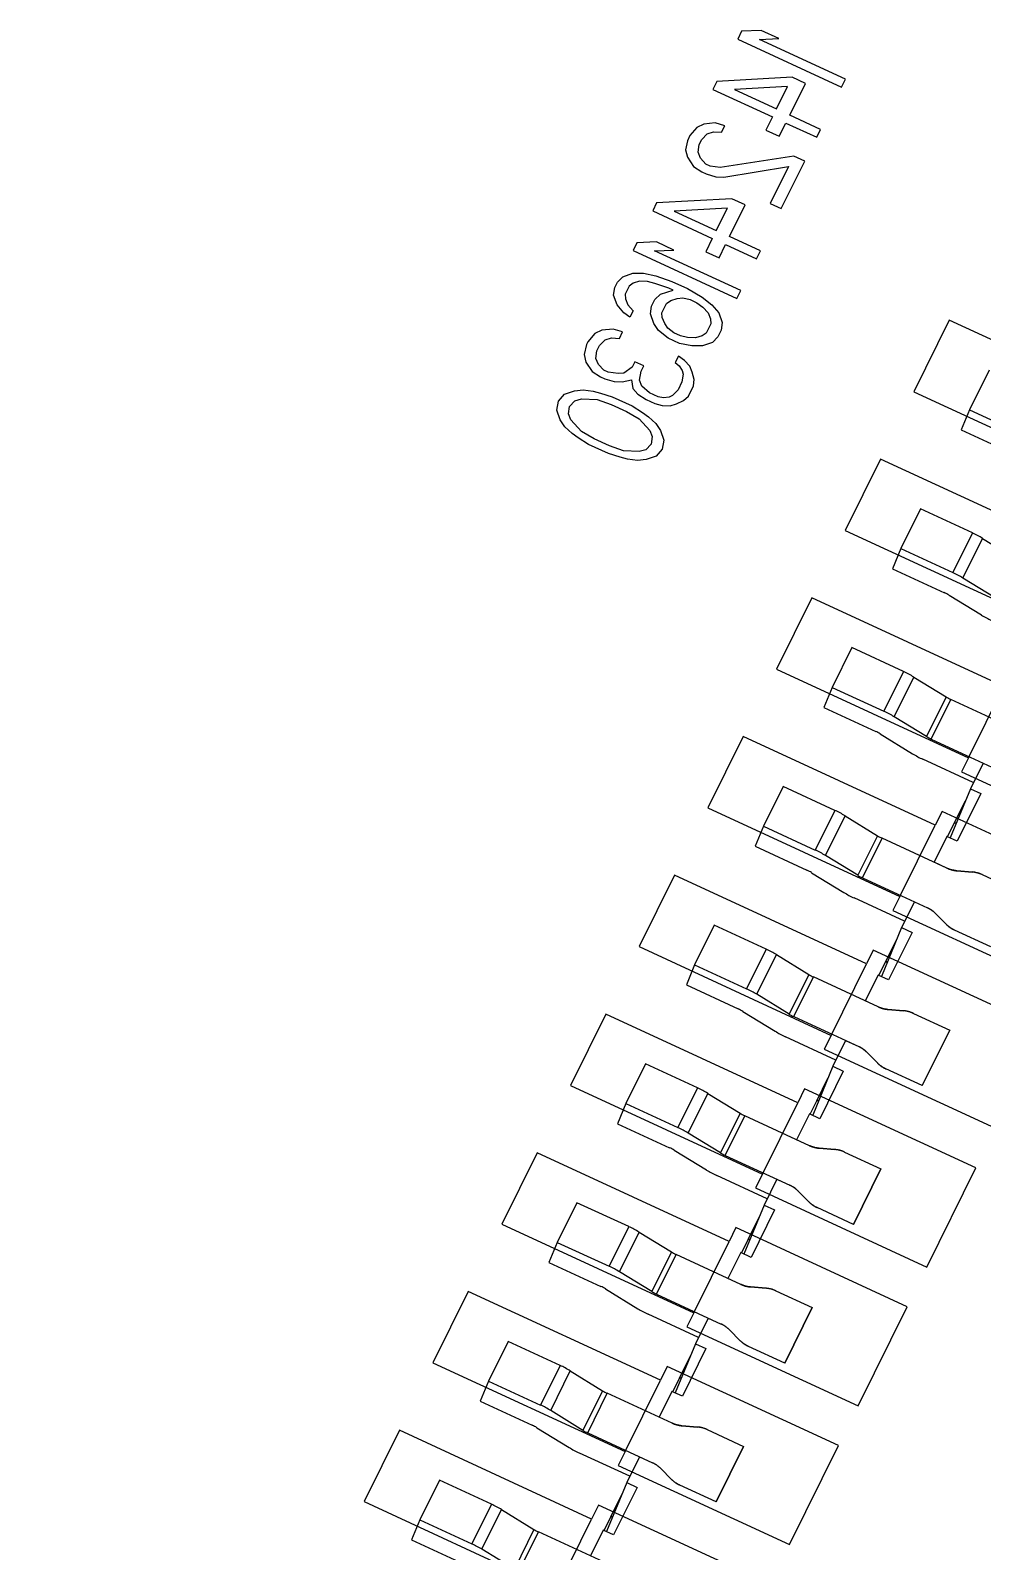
# Model space of a CAD drawing. Header units: millimetres. Extents: x 7 to 507, y -14 to 339.
# Drawn here: x 130.504 to 131.836, y 231.712 to 233.839 of the extents above; entities that cross this region are included whole.
import ezdxf

# ---------------------------------------------------------------- set-up
doc = ezdxf.new("R2010")
doc.units = ezdxf.units.MM
doc.header["$LTSCALE"] = 23.1
doc.layers.get('0').update_dxf_attribs({"linetype": 'CONTINUOUS'})
for name, color, linetype in [('01_ASM_ALL_AXIS', 7, 'CONTINUOUS'), ('_139725', 7, 'CONTINUOUS'), ('_150206', 7, 'CONTINUOUS'), ('_163842', 7, 'CONTINUOUS'), ('_298551', 7, 'CONTINUOUS'), ('_314864', 7, 'CONTINUOUS'), ('_329951', 7, 'CONTINUOUS'), ('_395640', 7, 'CONTINUOUS'), ('_455281', 7, 'CONTINUOUS'), ('_563866', 7, 'CONTINUOUS'), ('_88577', 7, 'CONTINUOUS')]:
    doc.layers.add(name, color=color, linetype=linetype)
doc.styles.get("Standard").update_dxf_attribs({"font": 'simplex.shx', "width": 0.8})
doc.dimstyles.get("Standard").update_dxf_attribs({"dimtxt": 3, "dimasz": 3, "dimexe": 2, "dimexo": 0.35, "dimtad": 1, "dimdec": 3, "dimzin": 0, "dimdsep": 46, "dimtxsty": 'Standard', "dimcen": 0.09, "dimadec": 3, "dimazin": 0, "dimtol": 1, "dimtp": 0.001, "dimtm": 0.001, "dimtfac": 1, "dimtdec": 3, "dimtofl": 0, "dimtmove": 0, "dimatfit": 3, "dimfxl": 0, "dimtolj": 1, "dimtzin": 0, "dimarcsym": 0})

msp = doc.modelspace()

# ---------------------------------------------------------------- linework, layer by layer
at = {"color": 4}
for p, q in [((131.789, 233.4336), (131.7396, 233.3338)), ((132.0576, 233.3096), (131.789, 233.4336)), ((131.7396, 233.3338), (132.0081, 233.2098)), ((131.6929, 233.2396), (131.6435, 233.1398)), ((131.9615, 233.1156), (131.6929, 233.2396)), ((131.6435, 233.1398), (131.912, 233.0158)), ((131.5968, 233.0456), (131.5474, 232.9458)), ((131.8654, 232.9215), (131.5968, 233.0456)), ((131.5474, 232.9458), (131.8159, 232.8217)), ((131.8159, 232.8217), (131.8654, 232.9215)), ((131.5007, 232.8515), (131.4513, 232.7517)), ((131.7693, 232.7275), (131.5007, 232.8515)), ((131.4513, 232.7517), (131.7198, 232.6277)), ((131.7198, 232.6277), (131.7693, 232.7275)), ((131.4046, 232.6575), (131.3552, 232.5577)), ((131.6732, 232.5334), (131.4046, 232.6575)), ((131.3552, 232.5577), (131.6237, 232.4336)), ((131.6237, 232.4336), (131.6732, 232.5334)), ((131.3085, 232.4634), (131.2591, 232.3636)), ((131.5771, 232.3394), (131.3085, 232.4634)), ((131.2591, 232.3636), (131.5277, 232.2396)), ((131.5277, 232.2396), (131.5771, 232.3394)), ((131.2124, 232.2694), (131.163, 232.1696)), ((131.481, 232.1453), (131.2124, 232.2694)), ((131.163, 232.1696), (131.4316, 232.0455)), ((131.4316, 232.0455), (131.481, 232.1453)), ((131.1163, 232.0753), (131.0669, 231.9755)), ((131.3849, 231.9513), (131.1163, 232.0753)), ((131.0669, 231.9755), (131.3355, 231.8515)), ((131.3355, 231.8515), (131.3849, 231.9513)), ((131.0202, 231.8813), (130.9708, 231.7815)), ((131.2888, 231.7572), (131.0202, 231.8813)), ((130.9708, 231.7815), (131.2394, 231.6574)), ((131.2394, 231.6574), (131.2888, 231.7572))]:
    msp.add_line(p, q, dxfattribs=at)
at = {"color": 1}
for p, q in [((131.8159, 232.8217), (131.8063, 232.8023)), ((131.8063, 232.8023), (132.0459, 232.6917)), ((131.7789, 232.7469), (131.7693, 232.7275)), ((132.0184, 232.6363), (131.7789, 232.7469)), ((131.7198, 232.6277), (131.7102, 232.6083)), ((131.7102, 232.6083), (131.9498, 232.4977)), ((131.6828, 232.5528), (131.6732, 232.5334)), ((131.9223, 232.4422), (131.6828, 232.5528)), ((131.6237, 232.4336), (131.6141, 232.4142)), ((131.6141, 232.4142), (131.8537, 232.3036)), ((131.5867, 232.3588), (131.5771, 232.3394)), ((131.8262, 232.2482), (131.5867, 232.3588)), ((131.7576, 232.1096), (131.8262, 232.2482)), ((131.5277, 232.2396), (131.518, 232.2202)), ((131.518, 232.2202), (131.7576, 232.1096)), ((131.4906, 232.1647), (131.481, 232.1453)), ((131.7301, 232.0541), (131.4906, 232.1647)), ((131.4316, 232.0455), (131.4219, 232.0261)), ((131.6615, 231.9155), (131.7301, 232.0541)), ((131.4219, 232.0261), (131.6615, 231.9155)), ((131.3945, 231.9707), (131.3849, 231.9513)), ((131.634, 231.8601), (131.3945, 231.9707)), ((131.3355, 231.8515), (131.3258, 231.8321)), ((131.5654, 231.7215), (131.634, 231.8601)), ((131.3258, 231.8321), (131.5654, 231.7215)), ((131.2984, 231.7766), (131.2888, 231.7572)), ((131.5379, 231.666), (131.2984, 231.7766))]:
    msp.add_line(p, q, dxfattribs=at)
at = {"layer": '01_ASM_ALL_AXIS', "color": 4}
for p, q in [((131.4986, 233.8379), (131.4932, 233.8268)), ((131.4932, 233.8268), (131.6383, 233.7598)), ((131.5258, 233.839), (131.4986, 233.8379)), ((131.5234, 233.8265), (131.5505, 233.8276)), ((131.6438, 233.7709), (131.5234, 233.8265)), ((131.5505, 233.8276), (131.5258, 233.839)), ((131.4639, 233.7677), (131.4584, 233.7566)), ((131.5692, 233.7735), (131.4639, 233.7677)), ((131.5628, 233.7606), (131.4886, 233.7563)), ((131.5473, 233.7292), (131.5628, 233.7606)), ((131.5658, 233.7206), (131.5878, 233.765)), ((131.5878, 233.765), (131.5692, 233.7735)), ((131.6383, 233.7598), (131.6438, 233.7709)), ((131.4584, 233.7566), (131.5418, 233.7181)), ((131.4886, 233.7563), (131.5473, 233.7292)), ((131.5418, 233.7181), (131.5326, 233.6996)), ((131.609, 233.7007), (131.5658, 233.7206)), ((131.4358, 233.7034), (131.4263, 233.6919)), ((131.4457, 233.708), (131.4358, 233.7034)), ((131.4427, 233.6867), (131.4504, 233.6945)), ((131.4617, 233.7097), (131.4457, 233.708)), ((131.4504, 233.6945), (131.4593, 233.6972)), ((131.4593, 233.6972), (131.4704, 233.6966)), ((131.475, 233.7058), (131.4617, 233.7097)), ((131.4704, 233.6966), (131.475, 233.7058)), ((131.5326, 233.6996), (131.5512, 233.6911)), ((131.5512, 233.6911), (131.5603, 233.7095)), ((131.5603, 233.7095), (131.6036, 233.6896)), ((131.6036, 233.6896), (131.609, 233.7007)), ((131.4227, 233.6845), (131.4203, 233.672)), ((131.4263, 233.6919), (131.4227, 233.6845)), ((131.4376, 233.6686), (131.439, 233.6793)), ((131.439, 233.6793), (131.4427, 233.6867)), ((131.4203, 233.672), (131.4228, 233.6618)), ((131.4228, 233.6618), (131.4315, 233.6487)), ((131.441, 233.6602), (131.4376, 233.6686)), ((131.4484, 233.6522), (131.441, 233.6602)), ((131.4546, 233.6494), (131.4484, 233.6522)), ((131.5716, 233.6634), (131.4688, 233.6474)), ((131.5541, 233.5898), (131.5871, 233.6563)), ((131.5871, 233.6563), (131.5716, 233.6634)), ((131.4315, 233.6487), (131.4429, 233.6411)), ((131.4429, 233.6411), (131.4491, 233.6383)), ((131.4491, 233.6383), (131.4624, 233.6344)), ((131.4688, 233.6474), (131.4546, 233.6494)), ((131.4624, 233.6344), (131.4735, 233.6338)), ((131.4735, 233.6338), (131.5643, 233.6487)), ((131.5643, 233.6487), (131.5387, 233.5969)), ((131.3797, 233.5977), (131.3742, 233.5866)), ((131.485, 233.6035), (131.3797, 233.5977)), ((131.4786, 233.5906), (131.4044, 233.5863)), ((131.4631, 233.5592), (131.4786, 233.5906)), ((131.4816, 233.5506), (131.5036, 233.595)), ((131.5036, 233.595), (131.485, 233.6035)), ((131.5387, 233.5969), (131.5541, 233.5898)), ((131.3742, 233.5866), (131.4576, 233.5481)), ((131.4044, 233.5863), (131.4631, 233.5592)), ((131.4576, 233.5481), (131.4484, 233.5296)), ((131.5248, 233.5306), (131.4816, 233.5506)), ((131.3522, 233.5422), (131.3467, 233.5312)), ((131.3467, 233.5312), (131.4919, 233.4641)), ((131.3793, 233.5433), (131.3522, 233.5422)), ((131.3769, 233.5308), (131.404, 233.5319)), ((131.4974, 233.4752), (131.3769, 233.5308)), ((131.404, 233.5319), (131.3793, 233.5433)), ((131.4484, 233.5296), (131.467, 233.521)), ((131.467, 233.521), (131.4761, 233.5395)), ((131.4761, 233.5395), (131.5194, 233.5196)), ((131.5194, 233.5196), (131.5248, 233.5306)), ((131.3211, 233.4794), (131.3248, 233.4868)), ((131.3248, 233.4868), (131.3324, 233.4946)), ((131.3324, 233.4946), (131.3463, 233.4996)), ((131.347, 233.4856), (131.3411, 233.4815)), ((131.3463, 233.4996), (131.3614, 233.4994)), ((131.3559, 233.4883), (131.347, 233.4856)), ((131.367, 233.4877), (131.3559, 233.4883)), ((131.3614, 233.4994), (131.3786, 233.496)), ((131.3772, 233.4853), (131.367, 233.4877)), ((131.3966, 233.4786), (131.3772, 233.4853)), ((131.3786, 233.496), (131.4012, 233.4878)), ((131.4012, 233.4878), (131.4228, 233.4779)), ((131.3196, 233.4687), (131.3211, 233.4794)), ((131.3243, 233.4552), (131.3196, 233.4687)), ((131.3411, 233.4815), (131.3356, 233.4704)), ((131.3356, 233.4704), (131.336, 233.4635)), ((131.336, 233.4635), (131.3394, 233.4551)), ((131.3727, 233.4533), (131.3773, 233.4626)), ((131.3773, 233.4626), (131.3849, 233.4704)), ((131.3849, 233.4704), (131.4028, 233.4757)), ((131.3936, 233.4573), (131.3995, 233.4614)), ((131.4028, 233.4757), (131.3966, 233.4786)), ((131.3995, 233.4614), (131.4084, 233.4641)), ((131.4084, 233.4641), (131.4164, 233.4649)), ((131.4164, 233.4649), (131.4266, 233.4625)), ((131.4228, 233.4779), (131.4435, 233.466)), ((131.4266, 233.4625), (131.4358, 233.4582)), ((131.4435, 233.466), (131.4571, 233.4552)), ((131.4919, 233.4641), (131.4974, 233.4752)), ((131.3339, 233.444), (131.3243, 233.4552)), ((131.3423, 233.4378), (131.3339, 233.444)), ((131.3394, 233.4551), (131.3468, 233.4471)), ((131.3468, 233.4471), (131.3423, 233.4378)), ((131.3712, 233.4426), (131.3727, 233.4533)), ((131.3759, 233.4291), (131.3712, 233.4426)), ((131.3872, 233.4443), (131.3936, 233.4573)), ((131.3876, 233.4374), (131.3872, 233.4443)), ((131.4358, 233.4582), (131.4442, 233.4521)), ((131.4442, 233.4521), (131.4516, 233.4441)), ((131.4516, 233.4441), (131.4551, 233.4357)), ((131.4571, 233.4552), (131.4667, 233.4439)), ((131.4667, 233.4439), (131.4714, 233.4304)), ((131.3029, 233.4197), (131.2931, 233.4151)), ((131.3189, 233.4214), (131.3029, 233.4197)), ((131.3322, 233.4175), (131.3189, 233.4214)), ((131.3824, 233.4193), (131.3759, 233.4291)), ((131.396, 233.4085), (131.3824, 233.4193)), ((131.391, 233.429), (131.3876, 233.4374)), ((131.3953, 233.4224), (131.391, 233.429)), ((131.4037, 233.4163), (131.3953, 233.4224)), ((131.4554, 233.4287), (131.449, 233.4158)), ((131.4551, 233.4357), (131.4554, 233.4287)), ((131.4699, 233.4198), (131.4654, 233.4105)), ((131.4714, 233.4304), (131.4699, 233.4198)), ((131.2817, 233.3999), (131.2784, 233.3856)), ((131.2836, 233.4036), (131.2817, 233.3999)), ((131.2931, 233.4151), (131.2836, 233.4036)), ((131.2963, 233.391), (131.2999, 233.3984)), ((131.2999, 233.3984), (131.3076, 233.4062)), ((131.3076, 233.4062), (131.3165, 233.4089)), ((131.3165, 233.4089), (131.3276, 233.4083)), ((131.3276, 233.4083), (131.3322, 233.4175)), ((131.4115, 233.4013), (131.396, 233.4085)), ((131.413, 233.412), (131.4037, 233.4163)), ((131.4288, 233.3979), (131.4115, 233.4013)), ((131.4231, 233.4096), (131.413, 233.412)), ((131.4342, 233.409), (131.4231, 233.4096)), ((131.4439, 233.3977), (131.4288, 233.3979)), ((131.4432, 233.4117), (131.4342, 233.409)), ((131.449, 233.4158), (131.4432, 233.4117)), ((131.4577, 233.4027), (131.4439, 233.3977)), ((131.4654, 233.4105), (131.4577, 233.4027)), ((131.2784, 233.3856), (131.2809, 233.3753)), ((131.2809, 233.3753), (131.2896, 233.3622)), ((131.2948, 233.3803), (131.2963, 233.391)), ((131.2982, 233.3719), (131.2948, 233.3803)), ((131.3494, 233.3755), (131.3457, 233.3681)), ((131.3617, 233.3698), (131.3494, 233.3755)), ((131.4103, 233.3837), (131.4058, 233.3745)), ((131.4187, 233.3776), (131.4103, 233.3837)), ((131.4261, 233.3696), (131.4187, 233.3776)), ((131.2896, 233.3622), (131.3011, 233.3547)), ((131.3057, 233.3639), (131.2982, 233.3719)), ((131.3011, 233.3547), (131.3073, 233.3518)), ((131.3118, 233.3611), (131.3057, 233.3639)), ((131.326, 233.3591), (131.3118, 233.3611)), ((131.334, 233.3599), (131.326, 233.3591)), ((131.3457, 233.3681), (131.334, 233.3599)), ((131.3556, 233.3499), (131.358, 233.3624)), ((131.358, 233.3624), (131.3617, 233.3698)), ((131.4058, 233.3745), (131.411, 233.3698)), ((131.411, 233.3698), (131.4154, 233.3632)), ((131.4166, 233.3581), (131.4151, 233.3474)), ((131.4154, 233.3632), (131.4166, 233.3581)), ((131.4296, 233.3612), (131.4261, 233.3696)), ((131.4321, 233.351), (131.4296, 233.3612)), ((131.251, 233.3301), (131.2648, 233.3351)), ((131.2648, 233.3351), (131.2768, 233.3364)), ((131.2768, 233.3364), (131.291, 233.3344)), ((131.291, 233.3344), (131.3012, 233.3319)), ((131.3073, 233.3518), (131.3205, 233.348)), ((131.3205, 233.348), (131.3316, 233.3474)), ((131.3316, 233.3474), (131.3445, 233.3505)), ((131.3445, 233.3505), (131.3462, 233.3384)), ((131.3462, 233.3384), (131.3536, 233.3304)), ((131.3591, 233.3415), (131.3556, 233.3499)), ((131.3696, 233.3321), (131.3591, 233.3415)), ((131.4096, 233.3363), (131.402, 233.3285)), ((131.4151, 233.3474), (131.4096, 233.3363)), ((131.4242, 233.3274), (131.4315, 233.3421)), ((131.4315, 233.3421), (131.4321, 233.351)), ((131.24, 233.308), (131.2424, 233.3205)), ((131.2424, 233.3205), (131.251, 233.3301)), ((131.2563, 233.3027), (131.2578, 233.3133)), ((131.2578, 233.3133), (131.2655, 233.3212)), ((131.2655, 233.3212), (131.2744, 233.3238)), ((131.2744, 233.3238), (131.2966, 233.3227)), ((131.2966, 233.3227), (131.3161, 233.316)), ((131.3012, 233.3319), (131.3176, 233.3266)), ((131.3161, 233.316), (131.3377, 233.306)), ((131.3176, 233.3266), (131.3454, 233.3138)), ((131.3454, 233.3138), (131.3599, 233.3048)), ((131.3536, 233.3304), (131.365, 233.3229)), ((131.365, 233.3229), (131.3774, 233.3172)), ((131.382, 233.3264), (131.3696, 233.3321)), ((131.3774, 233.3172), (131.3876, 233.3147)), ((131.3891, 233.3254), (131.382, 233.3264)), ((131.3876, 233.3147), (131.3987, 233.3142)), ((131.3971, 233.3262), (131.3891, 233.3254)), ((131.402, 233.3285), (131.3971, 233.3262)), ((131.3987, 233.3142), (131.4076, 233.3168)), ((131.4076, 233.3168), (131.4174, 233.3214)), ((131.4174, 233.3214), (131.4242, 233.3274)), ((131.2447, 233.2944), (131.24, 233.308)), ((131.2512, 233.2846), (131.2447, 233.2944)), ((131.2598, 233.2943), (131.2563, 233.3027)), ((131.2746, 233.2783), (131.2598, 233.2943)), ((131.3377, 233.306), (131.3553, 233.2956)), ((131.3553, 233.2956), (131.3702, 233.2796)), ((131.3599, 233.3048), (131.3682, 233.2987)), ((131.3682, 233.2987), (131.3788, 233.2893)), ((131.2617, 233.2752), (131.2512, 233.2846)), ((131.2701, 233.2691), (131.2617, 233.2752)), ((131.2846, 233.2601), (131.2701, 233.2691)), ((131.2923, 233.2679), (131.2746, 233.2783)), ((131.3702, 233.2796), (131.3736, 233.2712)), ((131.3736, 233.2712), (131.3721, 233.2606)), ((131.3788, 233.2893), (131.3853, 233.2795)), ((131.3853, 233.2795), (131.39, 233.2659)), ((131.3124, 233.2473), (131.2846, 233.2601)), ((131.3139, 233.2579), (131.2923, 233.2679)), ((131.3333, 233.2512), (131.3139, 233.2579)), ((131.3555, 233.2501), (131.3333, 233.2512)), ((131.3645, 233.2527), (131.3555, 233.2501)), ((131.3721, 233.2606), (131.3645, 233.2527)), ((131.3876, 233.2534), (131.379, 233.2438)), ((131.39, 233.2659), (131.3876, 233.2534)), ((131.3288, 233.242), (131.3124, 233.2473)), ((131.3389, 233.2396), (131.3288, 233.242)), ((131.3531, 233.2375), (131.3389, 233.2396)), ((131.3651, 233.2388), (131.3531, 233.2375)), ((131.379, 233.2438), (131.3651, 233.2388))]:
    msp.add_line(p, q, dxfattribs=at)
at = {"layer": '_139725', "color": 7}
for p, q in [((131.8363, 232.8144), (131.8185, 232.7784)), ((131.8185, 232.7784), (131.7902, 232.7099)), ((131.796, 232.7302), (131.8116, 232.7617)), ((131.833, 232.7717), (131.8001, 232.7051)), ((131.8185, 232.7784), (131.833, 232.7717)), ((131.7987, 232.7306), (131.796, 232.7302)), ((131.7855, 232.7118), (131.7677, 232.6758)), ((131.8001, 232.7051), (131.7855, 232.7118)), ((131.7858, 232.6674), (131.7677, 232.6758)), ((131.7994, 232.6638), (131.8213, 232.662)), ((131.8349, 232.6584), (131.8857, 232.6349)), ((131.7402, 232.6204), (131.7224, 232.5843)), ((131.7402, 232.6204), (131.7584, 232.612)), ((131.785, 232.5887), (131.7698, 232.604)), ((131.7224, 232.5843), (131.6941, 232.5159)), ((131.6999, 232.5362), (131.7155, 232.5676)), ((131.7369, 232.5776), (131.704, 232.5111)), ((131.7224, 232.5843), (131.7369, 232.5776)), ((131.8473, 232.5573), (131.7965, 232.5808)), ((131.7026, 232.5366), (131.6999, 232.5362)), ((131.6894, 232.5178), (131.6716, 232.4818)), ((131.704, 232.5111), (131.6894, 232.5178)), ((131.6897, 232.4734), (131.6716, 232.4818)), ((131.7033, 232.4698), (131.7252, 232.468)), ((131.7388, 232.4643), (131.7896, 232.4409)), ((131.7512, 232.3633), (131.7896, 232.4409)), ((131.6441, 232.4263), (131.6263, 232.3903)), ((131.6441, 232.4263), (131.6623, 232.4179)), ((131.6889, 232.3947), (131.6737, 232.41)), ((131.6263, 232.3903), (131.598, 232.3218)), ((131.6408, 232.3836), (131.6079, 232.317)), ((131.6263, 232.3903), (131.6408, 232.3836)), ((131.7512, 232.3633), (131.7004, 232.3867)), ((131.6038, 232.3421), (131.6194, 232.3736)), ((131.6065, 232.3425), (131.6038, 232.3421)), ((131.5933, 232.3237), (131.5755, 232.2877)), ((131.6079, 232.317), (131.5933, 232.3237)), ((131.5937, 232.2793), (131.5755, 232.2877)), ((131.6072, 232.2757), (131.6291, 232.2739)), ((131.6427, 232.2703), (131.6935, 232.2468)), ((131.548, 232.2323), (131.5302, 232.1962)), ((131.548, 232.2323), (131.5662, 232.2239)), ((131.6551, 232.1692), (131.6935, 232.2468)), ((131.5928, 232.2006), (131.5776, 232.2159)), ((131.5302, 232.1962), (131.5019, 232.1278)), ((131.5447, 232.1895), (131.5118, 232.123)), ((131.5302, 232.1962), (131.5447, 232.1895)), ((131.6551, 232.1692), (131.6043, 232.1927)), ((131.5077, 232.1481), (131.5233, 232.1795)), ((131.5105, 232.1485), (131.5077, 232.1481)), ((131.4973, 232.1297), (131.4794, 232.0937)), ((131.5118, 232.123), (131.4973, 232.1297)), ((131.4976, 232.0853), (131.4794, 232.0937)), ((131.5111, 232.0817), (131.533, 232.0799)), ((131.5466, 232.0763), (131.5974, 232.0528)), ((131.4519, 232.0382), (131.4341, 232.0022)), ((131.4519, 232.0382), (131.4701, 232.0298)), ((131.559, 231.9752), (131.5974, 232.0528)), ((131.4967, 232.0066), (131.4815, 232.0219)), ((131.4341, 232.0022), (131.4058, 231.9337)), ((131.4486, 231.9955), (131.4157, 231.9289)), ((131.4341, 232.0022), (131.4486, 231.9955)), ((131.559, 231.9752), (131.5082, 231.9986)), ((131.4116, 231.954), (131.4272, 231.9855)), ((131.4144, 231.9544), (131.4116, 231.954)), ((131.4012, 231.9356), (131.3833, 231.8996)), ((131.4157, 231.9289), (131.4012, 231.9356)), ((131.4015, 231.8912), (131.3833, 231.8996)), ((131.415, 231.8876), (131.4369, 231.8858)), ((131.4505, 231.8822), (131.5013, 231.8587)), ((131.3558, 231.8442), (131.338, 231.8081)), ((131.3558, 231.8442), (131.374, 231.8358)), ((131.4629, 231.7811), (131.5013, 231.8587)), ((131.4006, 231.8125), (131.3854, 231.8278)), ((131.338, 231.8081), (131.3097, 231.7397)), ((131.3525, 231.8014), (131.3196, 231.7349)), ((131.338, 231.8081), (131.3525, 231.8014)), ((131.4629, 231.7811), (131.4121, 231.8046)), ((131.3155, 231.76), (131.3311, 231.7914)), ((131.3183, 231.7604), (131.3155, 231.76)), ((131.3051, 231.7416), (131.2872, 231.7056)), ((131.3196, 231.7349), (131.3051, 231.7416))]:
    msp.add_line(p, q, dxfattribs=at)
for points in [[(131.7858, 232.6674), (131.7864, 232.6672), (131.787, 232.6669), (131.7876, 232.6667), (131.7882, 232.6664), (131.7888, 232.6662), (131.7894, 232.666), (131.79, 232.6658), (131.7906, 232.6656), (131.7912, 232.6654), (131.7919, 232.6652), (131.7925, 232.665), (131.7931, 232.6649), (131.7937, 232.6647), (131.7944, 232.6646), (131.795, 232.6644), (131.7956, 232.6643), (131.7963, 232.6642), (131.7969, 232.6641), (131.7975, 232.664), (131.7982, 232.6639), (131.7988, 232.6639), (131.7994, 232.6638)], [(131.7698, 232.604), (131.7694, 232.6044), (131.769, 232.6048), (131.7686, 232.6052), (131.7682, 232.6056), (131.7677, 232.606), (131.7673, 232.6064), (131.7668, 232.6067), (131.7663, 232.6071), (131.7658, 232.6075), (131.7653, 232.6079), (131.7648, 232.6082), (131.7643, 232.6086), (131.7638, 232.609), (131.7633, 232.6093), (131.7628, 232.6096), (131.7622, 232.6099), (131.7617, 232.6103), (131.7612, 232.6106), (131.7606, 232.6109), (131.7601, 232.6112), (131.7595, 232.6114), (131.759, 232.6117), (131.7584, 232.612)], [(131.7965, 232.5808), (131.7959, 232.581), (131.7954, 232.5813), (131.7949, 232.5816), (131.7943, 232.5818), (131.7938, 232.5821), (131.7933, 232.5824), (131.7928, 232.5827), (131.7922, 232.583), (131.7917, 232.5834), (131.7912, 232.5837), (131.7907, 232.584), (131.7902, 232.5844), (131.7897, 232.5847), (131.7892, 232.5851), (131.7887, 232.5855), (131.7882, 232.5858), (131.7877, 232.5862), (131.7873, 232.5866), (131.7868, 232.587), (131.7863, 232.5874), (131.7859, 232.5879), (131.7854, 232.5883), (131.785, 232.5887)], [(131.6897, 232.4734), (131.6903, 232.4731), (131.6909, 232.4729), (131.6915, 232.4726), (131.6921, 232.4724), (131.6927, 232.4721), (131.6933, 232.4719), (131.6939, 232.4717), (131.6945, 232.4715), (131.6951, 232.4713), (131.6958, 232.4711), (131.6964, 232.471), (131.697, 232.4708), (131.6976, 232.4707), (131.6983, 232.4705), (131.6989, 232.4704), (131.6995, 232.4703), (131.7002, 232.4702), (131.7008, 232.4701), (131.7014, 232.47), (131.7021, 232.4699), (131.7027, 232.4698), (131.7033, 232.4698)], [(131.6737, 232.41), (131.6733, 232.4104), (131.6729, 232.4108), (131.6725, 232.4112), (131.6721, 232.4116), (131.6716, 232.4119), (131.6712, 232.4123), (131.6707, 232.4127), (131.6702, 232.4131), (131.6697, 232.4135), (131.6693, 232.4138), (131.6687, 232.4142), (131.6682, 232.4146), (131.6677, 232.4149), (131.6672, 232.4152), (131.6667, 232.4156), (131.6661, 232.4159), (131.6656, 232.4162), (131.6651, 232.4165), (131.6645, 232.4168), (131.664, 232.4171), (131.6634, 232.4174), (131.6629, 232.4177), (131.6623, 232.4179)], [(131.7004, 232.3867), (131.6998, 232.387), (131.6993, 232.3872), (131.6988, 232.3875), (131.6982, 232.3878), (131.6977, 232.3881), (131.6972, 232.3884), (131.6967, 232.3887), (131.6961, 232.389), (131.6956, 232.3893), (131.6951, 232.3896), (131.6946, 232.39), (131.6941, 232.3903), (131.6936, 232.3907), (131.6931, 232.391), (131.6926, 232.3914), (131.6921, 232.3918), (131.6916, 232.3922), (131.6912, 232.3926), (131.6907, 232.393), (131.6902, 232.3934), (131.6898, 232.3938), (131.6893, 232.3942), (131.6889, 232.3947)], [(131.5937, 232.2793), (131.5942, 232.2791), (131.5948, 232.2788), (131.5954, 232.2786), (131.596, 232.2783), (131.5966, 232.2781), (131.5972, 232.2779), (131.5978, 232.2777), (131.5984, 232.2775), (131.599, 232.2773), (131.5997, 232.2771), (131.6003, 232.2769), (131.6009, 232.2768), (131.6015, 232.2766), (131.6022, 232.2765), (131.6028, 232.2763), (131.6034, 232.2762), (131.6041, 232.2761), (131.6047, 232.276), (131.6053, 232.2759), (131.606, 232.2758), (131.6066, 232.2758), (131.6072, 232.2757)], [(131.5776, 232.2159), (131.5772, 232.2163), (131.5768, 232.2167), (131.5764, 232.2171), (131.576, 232.2175), (131.5755, 232.2179), (131.5751, 232.2183), (131.5746, 232.2187), (131.5741, 232.219), (131.5737, 232.2194), (131.5732, 232.2198), (131.5726, 232.2202), (131.5721, 232.2205), (131.5716, 232.2209), (131.5711, 232.2212), (131.5706, 232.2215), (131.57, 232.2219), (131.5695, 232.2222), (131.569, 232.2225), (131.5684, 232.2228), (131.5679, 232.2231), (131.5673, 232.2233), (131.5668, 232.2236), (131.5662, 232.2239)], [(131.6043, 232.1927), (131.6037, 232.1929), (131.6032, 232.1932), (131.6027, 232.1935), (131.6021, 232.1937), (131.6016, 232.194), (131.6011, 232.1943), (131.6006, 232.1946), (131.6, 232.1949), (131.5995, 232.1953), (131.599, 232.1956), (131.5985, 232.1959), (131.598, 232.1963), (131.5975, 232.1966), (131.597, 232.197), (131.5965, 232.1974), (131.596, 232.1978), (131.5955, 232.1981), (131.5951, 232.1985), (131.5946, 232.1989), (131.5941, 232.1993), (131.5937, 232.1998), (131.5933, 232.2002), (131.5928, 232.2006)], [(131.4976, 232.0853), (131.4981, 232.085), (131.4987, 232.0848), (131.4993, 232.0845), (131.4999, 232.0843), (131.5005, 232.084), (131.5011, 232.0838), (131.5017, 232.0836), (131.5023, 232.0834), (131.503, 232.0832), (131.5036, 232.083), (131.5042, 232.0829), (131.5048, 232.0827), (131.5054, 232.0826), (131.5061, 232.0824), (131.5067, 232.0823), (131.5073, 232.0822), (131.508, 232.0821), (131.5086, 232.082), (131.5092, 232.0819), (131.5099, 232.0818), (131.5105, 232.0817), (131.5111, 232.0817)], [(131.4815, 232.0219), (131.4811, 232.0223), (131.4807, 232.0227), (131.4803, 232.0231), (131.4799, 232.0235), (131.4794, 232.0238), (131.479, 232.0242), (131.4785, 232.0246), (131.478, 232.025), (131.4776, 232.0254), (131.4771, 232.0257), (131.4765, 232.0261), (131.476, 232.0265), (131.4755, 232.0268), (131.475, 232.0271), (131.4745, 232.0275), (131.4739, 232.0278), (131.4734, 232.0281), (131.4729, 232.0284), (131.4723, 232.0287), (131.4718, 232.029), (131.4712, 232.0293), (131.4707, 232.0296), (131.4701, 232.0298)], [(131.5082, 231.9986), (131.5076, 231.9989), (131.5071, 231.9991), (131.5066, 231.9994), (131.506, 231.9997), (131.5055, 232), (131.505, 232.0003), (131.5045, 232.0006), (131.5039, 232.0009), (131.5034, 232.0012), (131.5029, 232.0015), (131.5024, 232.0019), (131.5019, 232.0022), (131.5014, 232.0026), (131.5009, 232.003), (131.5004, 232.0033), (131.4999, 232.0037), (131.4994, 232.0041), (131.499, 232.0045), (131.4985, 232.0049), (131.498, 232.0053), (131.4976, 232.0057), (131.4972, 232.0061), (131.4967, 232.0066)], [(131.4015, 231.8912), (131.402, 231.891), (131.4026, 231.8907), (131.4032, 231.8905), (131.4038, 231.8902), (131.4044, 231.89), (131.405, 231.8898), (131.4056, 231.8896), (131.4062, 231.8894), (131.4069, 231.8892), (131.4075, 231.889), (131.4081, 231.8888), (131.4087, 231.8887), (131.4093, 231.8885), (131.41, 231.8884), (131.4106, 231.8882), (131.4112, 231.8881), (131.4119, 231.888), (131.4125, 231.8879), (131.4131, 231.8878), (131.4138, 231.8877), (131.4144, 231.8877), (131.415, 231.8876)], [(131.3854, 231.8278), (131.385, 231.8282), (131.3846, 231.8286), (131.3842, 231.829), (131.3838, 231.8294), (131.3833, 231.8298), (131.3829, 231.8302), (131.3824, 231.8306), (131.3819, 231.8309), (131.3815, 231.8313), (131.381, 231.8317), (131.3805, 231.8321), (131.3799, 231.8324), (131.3794, 231.8328), (131.3789, 231.8331), (131.3784, 231.8334), (131.3778, 231.8338), (131.3773, 231.8341), (131.3768, 231.8344), (131.3762, 231.8347), (131.3757, 231.835), (131.3751, 231.8352), (131.3746, 231.8355), (131.374, 231.8358)], [(131.4121, 231.8046), (131.4115, 231.8048), (131.411, 231.8051), (131.4105, 231.8054), (131.4099, 231.8056), (131.4094, 231.8059), (131.4089, 231.8062), (131.4084, 231.8065), (131.4078, 231.8068), (131.4073, 231.8072), (131.4068, 231.8075), (131.4063, 231.8078), (131.4058, 231.8082), (131.4053, 231.8085), (131.4048, 231.8089), (131.4043, 231.8093), (131.4038, 231.8097), (131.4033, 231.81), (131.4029, 231.8104), (131.4024, 231.8108), (131.4019, 231.8113), (131.4015, 231.8117), (131.4011, 231.8121), (131.4006, 231.8125)]]:
    msp.add_lwpolyline(points, dxfattribs=at)
for centre, radius, start, end in [((131.8181, 232.6232), 0.039, 78.4235, 85.2662), ((131.8178, 232.6215), 0.0407, 71.7775, 78.4338), ((131.8175, 232.6208), 0.0414, 65.2148, 71.7879), ((131.722, 232.4291), 0.039, 78.4235, 85.2662), ((131.7217, 232.4275), 0.0407, 71.7775, 78.4338), ((131.7214, 232.4268), 0.0414, 65.2148, 71.7879), ((131.6259, 232.2351), 0.039, 78.4235, 85.2662), ((131.6256, 232.2334), 0.0407, 71.7775, 78.4338), ((131.6253, 232.2327), 0.0414, 65.2148, 71.7879), ((131.5298, 232.041), 0.039, 78.4235, 85.2662), ((131.5295, 232.0394), 0.0407, 71.7775, 78.4338), ((131.5292, 232.0387), 0.0414, 65.2148, 71.7879), ((131.4337, 231.847), 0.039, 78.4235, 85.2662), ((131.4334, 231.8453), 0.0407, 71.7775, 78.4338), ((131.4331, 231.8446), 0.0414, 65.2148, 71.7879)]:
    msp.add_arc(centre, radius, start, end, dxfattribs=at)
at = {"layer": '_150206', "color": 7}
for p, q in [((131.1721, 232.0055), (131.1446, 231.9501)), ((131.2447, 231.972), (131.1721, 232.0055)), ((131.1446, 231.9501), (131.133, 231.9219)), ((131.1446, 231.9501), (131.2172, 231.9166)), ((131.259, 231.9644), (131.3042, 231.9366)), ((131.4015, 231.8912), (131.3107, 231.9331)), ((131.133, 231.9219), (131.2056, 231.8884)), ((131.2767, 231.8812), (131.2315, 231.9089)), ((131.4369, 231.8858), (131.415, 231.8876)), ((131.2121, 231.8849), (131.2573, 231.8572)), ((131.2833, 231.8777), (131.374, 231.8358)), ((131.4505, 231.8822), (131.5013, 231.8587)), ((131.3421, 231.817), (131.2716, 231.8495)), ((131.3854, 231.8278), (131.4006, 231.8125)), ((131.4629, 231.7811), (131.4121, 231.8046)), ((131.3061, 231.7411), (131.3155, 231.76)), ((131.3155, 231.76), (131.3183, 231.7604))]:
    msp.add_line(p, q, dxfattribs=at)
at = {"layer": '_150206', "color": 9}
for p, q in [((131.2447, 231.972), (131.2172, 231.9166)), ((131.2315, 231.9089), (131.259, 231.9644)), ((131.3042, 231.9366), (131.2767, 231.8812)), ((131.2833, 231.8777), (131.3107, 231.9331)), ((131.5013, 231.8587), (131.4629, 231.7811))]:
    msp.add_line(p, q, dxfattribs=at)
at = {"layer": '_150206', "color": 7}
for points in [[(131.415, 231.8876), (131.4145, 231.8877), (131.4139, 231.8877), (131.4133, 231.8878), (131.4127, 231.8879), (131.4122, 231.888), (131.4116, 231.8881), (131.4109, 231.8882), (131.4103, 231.8883), (131.4096, 231.8884), (131.409, 231.8886), (131.4083, 231.8888), (131.4077, 231.8889), (131.4071, 231.8891), (131.4064, 231.8893), (131.4058, 231.8895), (131.4052, 231.8897), (131.4045, 231.89), (131.4039, 231.8902), (131.4033, 231.8904), (131.4027, 231.8907), (131.4021, 231.891), (131.4015, 231.8912)], [(131.4505, 231.8822), (131.45, 231.8824), (131.4494, 231.8827), (131.4489, 231.8829), (131.4483, 231.8831), (131.4478, 231.8833), (131.4472, 231.8836), (131.4466, 231.8838), (131.446, 231.884), (131.4454, 231.8841), (131.4448, 231.8843), (131.4442, 231.8845), (131.4436, 231.8847), (131.443, 231.8848), (131.4424, 231.885), (131.4418, 231.8851), (131.4412, 231.8852), (131.4406, 231.8853), (131.44, 231.8854), (131.4394, 231.8855), (131.4388, 231.8856), (131.4381, 231.8857), (131.4375, 231.8858), (131.4369, 231.8858)], [(131.4006, 231.8125), (131.401, 231.8121), (131.4014, 231.8117), (131.4019, 231.8113), (131.4023, 231.811), (131.4027, 231.8106), (131.4031, 231.8102), (131.4036, 231.8098), (131.4041, 231.8094), (131.4046, 231.809), (131.4051, 231.8087), (131.4056, 231.8083), (131.4061, 231.808), (131.4066, 231.8076), (131.4072, 231.8073), (131.4077, 231.8069), (131.4082, 231.8066), (131.4088, 231.8063), (131.4093, 231.806), (131.4098, 231.8057), (131.4104, 231.8054), (131.4109, 231.8051), (131.4115, 231.8048), (131.4121, 231.8046)]]:
    msp.add_lwpolyline(points, dxfattribs=at)
for centre, radius, start, end in [((131.1866, 231.8463), 0.1385, 58.4892, 65.2143), ((131.337, 231.9901), 0.0628, 238.4799, 245.2235), ((131.1593, 231.7912), 0.1381, 58.4799, 65.2235), ((131.1793, 231.8314), 0.0628, 58.4799, 65.2235), ((131.3096, 231.9347), 0.0628, 238.4799, 245.2235), ((131.3295, 231.9749), 0.1381, 238.4799, 245.2235), ((131.3568, 231.7985), 0.041, 58.6072, 65.2214), ((131.3575, 231.7997), 0.0397, 51.85, 58.6048), ((131.3588, 231.8014), 0.0375, 44.8183, 51.8251)]:
    msp.add_arc(centre, radius, start, end, dxfattribs=at)
at = {"layer": '_163842', "color": 7}
for p, q in [((131.076, 231.8115), (131.0485, 231.756)), ((131.1486, 231.778), (131.076, 231.8115)), ((131.1629, 231.7703), (131.2081, 231.7426)), ((131.0485, 231.756), (131.0369, 231.7279)), ((131.0485, 231.756), (131.1211, 231.7225)), ((131.3054, 231.6972), (131.2146, 231.7391)), ((131.0369, 231.7279), (131.1095, 231.6944)), ((131.1807, 231.6871), (131.1354, 231.7149))]:
    msp.add_line(p, q, dxfattribs=at)
at = {"layer": '_163842', "color": 9}
for p, q in [((131.1486, 231.778), (131.1211, 231.7225)), ((131.1354, 231.7149), (131.1629, 231.7703)), ((131.2081, 231.7426), (131.1807, 231.6871)), ((131.1872, 231.6836), (131.2146, 231.7391))]:
    msp.add_line(p, q, dxfattribs=at)
at = {"layer": '_163842', "color": 7}
for centre, radius, start, end in [((131.0905, 231.6522), 0.1385, 58.4892, 65.2143), ((131.2409, 231.7961), 0.0628, 238.4799, 245.2235), ((131.0632, 231.5971), 0.1381, 58.4799, 65.2235)]:
    msp.add_arc(centre, radius, start, end, dxfattribs=at)
at = {"layer": '_298551', "color": 7}
for p, q in [((131.2682, 232.1996), (131.2407, 232.1441)), ((131.3408, 232.1661), (131.2682, 232.1996)), ((131.2407, 232.1441), (131.2291, 232.116)), ((131.2407, 232.1441), (131.3133, 232.1106)), ((131.3551, 232.1584), (131.4003, 232.1307)), ((131.4976, 232.0853), (131.4068, 232.1272)), ((131.2291, 232.116), (131.3017, 232.0825)), ((131.3728, 232.0752), (131.3276, 232.103)), ((131.3082, 232.079), (131.3534, 232.0512)), ((131.533, 232.0799), (131.5111, 232.0817)), ((131.3794, 232.0717), (131.4701, 232.0298)), ((131.5466, 232.0763), (131.5974, 232.0528)), ((131.4382, 232.011), (131.3677, 232.0436)), ((131.4815, 232.0219), (131.4967, 232.0066)), ((131.559, 231.9752), (131.5082, 231.9986)), ((131.4022, 231.9351), (131.4116, 231.954)), ((131.4116, 231.954), (131.4144, 231.9544))]:
    msp.add_line(p, q, dxfattribs=at)
at = {"layer": '_298551', "color": 9}
for p, q in [((131.3408, 232.1661), (131.3133, 232.1106)), ((131.3276, 232.103), (131.3551, 232.1584)), ((131.4003, 232.1307), (131.3728, 232.0752)), ((131.3794, 232.0717), (131.4068, 232.1272)), ((131.5974, 232.0528), (131.559, 231.9752))]:
    msp.add_line(p, q, dxfattribs=at)
at = {"layer": '_298551', "color": 7}
for points in [[(131.5111, 232.0817), (131.5106, 232.0817), (131.51, 232.0818), (131.5094, 232.0818), (131.5088, 232.0819), (131.5083, 232.082), (131.5077, 232.0821), (131.507, 232.0822), (131.5064, 232.0824), (131.5057, 232.0825), (131.5051, 232.0826), (131.5044, 232.0828), (131.5038, 232.083), (131.5032, 232.0832), (131.5025, 232.0834), (131.5019, 232.0836), (131.5012, 232.0838), (131.5006, 232.084), (131.5, 232.0842), (131.4994, 232.0845), (131.4988, 232.0847), (131.4982, 232.085), (131.4976, 232.0853)], [(131.5466, 232.0763), (131.5461, 232.0765), (131.5455, 232.0767), (131.545, 232.077), (131.5444, 232.0772), (131.5439, 232.0774), (131.5433, 232.0776), (131.5427, 232.0778), (131.5421, 232.078), (131.5415, 232.0782), (131.5409, 232.0784), (131.5403, 232.0785), (131.5397, 232.0787), (131.5391, 232.0789), (131.5385, 232.079), (131.5379, 232.0791), (131.5373, 232.0793), (131.5367, 232.0794), (131.5361, 232.0795), (131.5355, 232.0796), (131.5349, 232.0797), (131.5342, 232.0797), (131.5336, 232.0798), (131.533, 232.0799)], [(131.4967, 232.0066), (131.4971, 232.0062), (131.4975, 232.0058), (131.498, 232.0054), (131.4984, 232.005), (131.4988, 232.0046), (131.4992, 232.0043), (131.4997, 232.0039), (131.5002, 232.0035), (131.5007, 232.0031), (131.5012, 232.0027), (131.5017, 232.0024), (131.5022, 232.002), (131.5027, 232.0017), (131.5033, 232.0013), (131.5038, 232.001), (131.5043, 232.0007), (131.5048, 232.0003), (131.5054, 232), (131.5059, 231.9997), (131.5065, 231.9995), (131.507, 231.9992), (131.5076, 231.9989), (131.5082, 231.9986)]]:
    msp.add_lwpolyline(points, dxfattribs=at)
for centre, radius, start, end in [((131.2827, 232.0403), 0.1385, 58.4892, 65.2143), ((131.4331, 232.1842), 0.0628, 238.4799, 245.2235), ((131.2554, 231.9852), 0.1381, 58.4799, 65.2235), ((131.2754, 232.0255), 0.0628, 58.4799, 65.2235), ((131.4057, 232.1287), 0.0628, 238.4799, 245.2235), ((131.4256, 232.169), 0.1381, 238.4799, 245.2235), ((131.4529, 231.9926), 0.041, 58.6072, 65.2214), ((131.4536, 231.9937), 0.0397, 51.85, 58.6048), ((131.4549, 231.9955), 0.0375, 44.8183, 51.8251)]:
    msp.add_arc(centre, radius, start, end, dxfattribs=at)
at = {"layer": '_314864', "color": 7}
for p, q in [((131.8448, 233.3639), (131.8173, 233.3084)), ((131.8173, 233.3084), (131.8057, 233.2803)), ((131.8173, 233.3084), (131.8899, 233.2749)), ((131.8057, 233.2803), (131.8783, 233.2467))]:
    msp.add_line(p, q, dxfattribs=at)
at = {"layer": '_329951', "color": 7}
for p, q in [((131.4604, 232.5877), (131.4329, 232.5322)), ((131.533, 232.5542), (131.4604, 232.5877)), ((131.5473, 232.5465), (131.5925, 232.5188)), ((131.4329, 232.5322), (131.4213, 232.5041)), ((131.4329, 232.5322), (131.5055, 232.4987)), ((131.4213, 232.5041), (131.4939, 232.4706)), ((131.6897, 232.4734), (131.599, 232.5153)), ((131.565, 232.4633), (131.5198, 232.4911)), ((131.5004, 232.4671), (131.5456, 232.4393)), ((131.7252, 232.468), (131.7033, 232.4698)), ((131.7388, 232.4643), (131.7896, 232.4409)), ((131.5716, 232.4598), (131.6623, 232.4179)), ((131.6304, 232.3991), (131.5599, 232.4317)), ((131.6737, 232.41), (131.6889, 232.3947)), ((131.7512, 232.3633), (131.7004, 232.3867)), ((131.5944, 232.3232), (131.6038, 232.3421)), ((131.6038, 232.3421), (131.6065, 232.3425))]:
    msp.add_line(p, q, dxfattribs=at)
at = {"layer": '_329951', "color": 9}
for p, q in [((131.533, 232.5542), (131.5055, 232.4987)), ((131.5198, 232.4911), (131.5473, 232.5465)), ((131.5925, 232.5188), (131.565, 232.4633)), ((131.5716, 232.4598), (131.599, 232.5153)), ((131.7896, 232.4409), (131.7512, 232.3633))]:
    msp.add_line(p, q, dxfattribs=at)
at = {"layer": '_329951', "color": 7}
for points in [[(131.7033, 232.4698), (131.7028, 232.4698), (131.7022, 232.4699), (131.7016, 232.4699), (131.701, 232.47), (131.7005, 232.4701), (131.6999, 232.4702), (131.6992, 232.4703), (131.6986, 232.4704), (131.6979, 232.4706), (131.6973, 232.4707), (131.6966, 232.4709), (131.696, 232.4711), (131.6953, 232.4713), (131.6947, 232.4715), (131.6941, 232.4717), (131.6934, 232.4719), (131.6928, 232.4721), (131.6922, 232.4723), (131.6916, 232.4726), (131.691, 232.4728), (131.6904, 232.4731), (131.6897, 232.4734)], [(131.7388, 232.4643), (131.7383, 232.4646), (131.7377, 232.4648), (131.7372, 232.4651), (131.7366, 232.4653), (131.7361, 232.4655), (131.7355, 232.4657), (131.7349, 232.4659), (131.7343, 232.4661), (131.7337, 232.4663), (131.7331, 232.4665), (131.7325, 232.4666), (131.7319, 232.4668), (131.7313, 232.467), (131.7307, 232.4671), (131.7301, 232.4672), (131.7295, 232.4674), (131.7289, 232.4675), (131.7283, 232.4676), (131.7277, 232.4677), (131.7271, 232.4678), (131.7264, 232.4678), (131.7258, 232.4679), (131.7252, 232.468)], [(131.6889, 232.3947), (131.6893, 232.3943), (131.6897, 232.3939), (131.6901, 232.3935), (131.6906, 232.3931), (131.691, 232.3927), (131.6914, 232.3924), (131.6919, 232.392), (131.6924, 232.3916), (131.6929, 232.3912), (131.6934, 232.3908), (131.6939, 232.3905), (131.6944, 232.3901), (131.6949, 232.3898), (131.6954, 232.3894), (131.696, 232.3891), (131.6965, 232.3888), (131.697, 232.3884), (131.6976, 232.3881), (131.6981, 232.3878), (131.6987, 232.3875), (131.6992, 232.3873), (131.6998, 232.387), (131.7004, 232.3867)]]:
    msp.add_lwpolyline(points, dxfattribs=at)
for centre, radius, start, end in [((131.4749, 232.4284), 0.1385, 58.4892, 65.2143), ((131.6253, 232.5723), 0.0628, 238.4799, 245.2235), ((131.4476, 232.3733), 0.1381, 58.4799, 65.2235), ((131.4676, 232.4136), 0.0628, 58.4799, 65.2235), ((131.5979, 232.5168), 0.0628, 238.4799, 245.2235), ((131.6178, 232.5571), 0.1381, 238.4799, 245.2235), ((131.6451, 232.3807), 0.041, 58.6072, 65.2214), ((131.6458, 232.3818), 0.0397, 51.85, 58.6048), ((131.6471, 232.3835), 0.0375, 44.8183, 51.8251)]:
    msp.add_arc(centre, radius, start, end, dxfattribs=at)
at = {"layer": '_395640', "color": 7}
for p, q in [((131.5565, 232.7817), (131.529, 232.7263)), ((131.6291, 232.7482), (131.5565, 232.7817)), ((131.6434, 232.7405), (131.6886, 232.7128)), ((131.529, 232.7263), (131.5174, 232.6981)), ((131.529, 232.7263), (131.6016, 232.6928)), ((131.5174, 232.6981), (131.59, 232.6646)), ((131.7858, 232.6674), (131.6951, 232.7093)), ((131.6611, 232.6574), (131.6159, 232.6851)), ((131.5965, 232.6611), (131.6417, 232.6334)), ((131.6677, 232.6539), (131.7584, 232.612)), ((131.8213, 232.662), (131.7994, 232.6638)), ((131.8349, 232.6584), (131.8857, 232.6349)), ((131.7265, 232.5932), (131.656, 232.6257)), ((131.7698, 232.604), (131.785, 232.5887)), ((131.8473, 232.5573), (131.7965, 232.5808)), ((131.6905, 232.5172), (131.6999, 232.5362)), ((131.6999, 232.5362), (131.7026, 232.5366))]:
    msp.add_line(p, q, dxfattribs=at)
at = {"layer": '_395640', "color": 9}
for p, q in [((131.6291, 232.7482), (131.6016, 232.6928)), ((131.6159, 232.6851), (131.6434, 232.7405)), ((131.6886, 232.7128), (131.6611, 232.6574)), ((131.6677, 232.6539), (131.6951, 232.7093))]:
    msp.add_line(p, q, dxfattribs=at)
at = {"layer": '_395640', "color": 7}
for points in [[(131.7994, 232.6638), (131.7989, 232.6639), (131.7983, 232.6639), (131.7977, 232.664), (131.7971, 232.6641), (131.7966, 232.6642), (131.796, 232.6642), (131.7953, 232.6644), (131.7947, 232.6645), (131.794, 232.6646), (131.7934, 232.6648), (131.7927, 232.665), (131.7921, 232.6651), (131.7914, 232.6653), (131.7908, 232.6655), (131.7902, 232.6657), (131.7895, 232.6659), (131.7889, 232.6661), (131.7883, 232.6664), (131.7877, 232.6666), (131.7871, 232.6669), (131.7865, 232.6671), (131.7858, 232.6674)], [(131.8349, 232.6584), (131.8344, 232.6586), (131.8338, 232.6589), (131.8333, 232.6591), (131.8327, 232.6593), (131.8322, 232.6595), (131.8316, 232.6597), (131.831, 232.66), (131.8304, 232.6602), (131.8298, 232.6603), (131.8292, 232.6605), (131.8286, 232.6607), (131.828, 232.6609), (131.8274, 232.661), (131.8268, 232.6611), (131.8262, 232.6613), (131.8256, 232.6614), (131.825, 232.6615), (131.8244, 232.6616), (131.8238, 232.6617), (131.8232, 232.6618), (131.8225, 232.6619), (131.8219, 232.662), (131.8213, 232.662)], [(131.785, 232.5887), (131.7854, 232.5883), (131.7858, 232.5879), (131.7862, 232.5875), (131.7867, 232.5871), (131.7871, 232.5868), (131.7875, 232.5864), (131.788, 232.586), (131.7885, 232.5856), (131.789, 232.5852), (131.7895, 232.5849), (131.79, 232.5845), (131.7905, 232.5841), (131.791, 232.5838), (131.7915, 232.5835), (131.7921, 232.5831), (131.7926, 232.5828), (131.7931, 232.5825), (131.7937, 232.5822), (131.7942, 232.5819), (131.7948, 232.5816), (131.7953, 232.5813), (131.7959, 232.581), (131.7965, 232.5808)]]:
    msp.add_lwpolyline(points, dxfattribs=at)
for centre, radius, start, end in [((131.571, 232.6225), 0.1385, 58.4892, 65.2143), ((131.7214, 232.7663), 0.0628, 238.4799, 245.2235), ((131.5437, 232.5674), 0.1381, 58.4799, 65.2235), ((131.5637, 232.6076), 0.0628, 58.4799, 65.2235), ((131.694, 232.7109), 0.0628, 238.4799, 245.2235), ((131.7139, 232.7511), 0.1381, 238.4799, 245.2235), ((131.7412, 232.5747), 0.041, 58.6072, 65.2214), ((131.7419, 232.5759), 0.0397, 51.85, 58.6048), ((131.7432, 232.5776), 0.0375, 44.8183, 51.8251)]:
    msp.add_arc(centre, radius, start, end, dxfattribs=at)
at = {"layer": '_455281', "color": 7}
for p, q in [((131.3643, 232.3936), (131.3368, 232.3382)), ((131.4369, 232.3601), (131.3643, 232.3936)), ((131.3368, 232.3382), (131.3252, 232.31)), ((131.3368, 232.3382), (131.4094, 232.3047)), ((131.4512, 232.3524), (131.4964, 232.3247)), ((131.5937, 232.2793), (131.5029, 232.3212)), ((131.3252, 232.31), (131.3978, 232.2765)), ((131.4689, 232.2693), (131.4237, 232.297)), ((131.4043, 232.273), (131.4495, 232.2453)), ((131.6291, 232.2739), (131.6072, 232.2757)), ((131.6427, 232.2703), (131.6935, 232.2468)), ((131.4755, 232.2658), (131.5662, 232.2239)), ((131.5343, 232.2051), (131.4638, 232.2376)), ((131.5776, 232.2159), (131.5928, 232.2006)), ((131.6551, 232.1692), (131.6043, 232.1927)), ((131.4983, 232.1292), (131.5077, 232.1481)), ((131.5077, 232.1481), (131.5105, 232.1485))]:
    msp.add_line(p, q, dxfattribs=at)
at = {"layer": '_455281', "color": 9}
for p, q in [((131.4369, 232.3601), (131.4094, 232.3047)), ((131.4237, 232.297), (131.4512, 232.3524)), ((131.4964, 232.3247), (131.4689, 232.2693)), ((131.4755, 232.2658), (131.5029, 232.3212)), ((131.6935, 232.2468), (131.6551, 232.1692))]:
    msp.add_line(p, q, dxfattribs=at)
at = {"layer": '_455281', "color": 7}
for points in [[(131.6072, 232.2757), (131.6067, 232.2758), (131.6061, 232.2758), (131.6055, 232.2759), (131.6049, 232.276), (131.6044, 232.2761), (131.6038, 232.2762), (131.6031, 232.2763), (131.6025, 232.2764), (131.6018, 232.2765), (131.6012, 232.2767), (131.6005, 232.2769), (131.5999, 232.277), (131.5992, 232.2772), (131.5986, 232.2774), (131.598, 232.2776), (131.5973, 232.2778), (131.5967, 232.2781), (131.5961, 232.2783), (131.5955, 232.2785), (131.5949, 232.2788), (131.5943, 232.279), (131.5937, 232.2793)], [(131.6427, 232.2703), (131.6422, 232.2705), (131.6416, 232.2708), (131.6411, 232.271), (131.6405, 232.2712), (131.64, 232.2714), (131.6394, 232.2717), (131.6388, 232.2719), (131.6382, 232.2721), (131.6376, 232.2722), (131.637, 232.2724), (131.6364, 232.2726), (131.6358, 232.2728), (131.6352, 232.2729), (131.6346, 232.2731), (131.634, 232.2732), (131.6334, 232.2733), (131.6328, 232.2734), (131.6322, 232.2735), (131.6316, 232.2736), (131.631, 232.2737), (131.6303, 232.2738), (131.6297, 232.2739), (131.6291, 232.2739)], [(131.5928, 232.2006), (131.5932, 232.2002), (131.5936, 232.1998), (131.5941, 232.1994), (131.5945, 232.1991), (131.5949, 232.1987), (131.5953, 232.1983), (131.5958, 232.1979), (131.5963, 232.1975), (131.5968, 232.1971), (131.5973, 232.1968), (131.5978, 232.1964), (131.5983, 232.1961), (131.5988, 232.1957), (131.5994, 232.1954), (131.5999, 232.195), (131.6004, 232.1947), (131.6009, 232.1944), (131.6015, 232.1941), (131.602, 232.1938), (131.6026, 232.1935), (131.6031, 232.1932), (131.6037, 232.1929), (131.6043, 232.1927)]]:
    msp.add_lwpolyline(points, dxfattribs=at)
for centre, radius, start, end in [((131.3788, 232.2344), 0.1385, 58.4892, 65.2143), ((131.5292, 232.3782), 0.0628, 238.4799, 245.2235), ((131.3515, 232.1793), 0.1381, 58.4799, 65.2235), ((131.3715, 232.2195), 0.0628, 58.4799, 65.2235), ((131.5018, 232.3228), 0.0628, 238.4799, 245.2235), ((131.5217, 232.363), 0.1381, 238.4799, 245.2235), ((131.549, 232.1866), 0.041, 58.6072, 65.2214), ((131.5497, 232.1878), 0.0397, 51.85, 58.6048), ((131.551, 232.1895), 0.0375, 44.8183, 51.8251)]:
    msp.add_arc(centre, radius, start, end, dxfattribs=at)
at = {"layer": '_563866', "color": 7}
for p, q in [((131.6526, 232.9758), (131.6251, 232.9203)), ((131.7252, 232.9423), (131.6526, 232.9758)), ((131.7395, 232.9346), (131.7847, 232.9069)), ((131.6251, 232.9203), (131.6135, 232.8922)), ((131.6251, 232.9203), (131.6977, 232.8868)), ((131.6135, 232.8922), (131.6861, 232.8587)), ((131.8819, 232.8615), (131.7912, 232.9034)), ((131.7572, 232.8514), (131.712, 232.8791)), ((131.6926, 232.8552), (131.7378, 232.8274)), ((131.7638, 232.8479), (131.8545, 232.806)), ((131.8226, 232.7872), (131.7521, 232.8198)), ((131.7866, 232.7113), (131.796, 232.7302)), ((131.796, 232.7302), (131.7987, 232.7306))]:
    msp.add_line(p, q, dxfattribs=at)
at = {"layer": '_563866', "color": 9}
for p, q in [((131.7252, 232.9423), (131.6977, 232.8868)), ((131.712, 232.8791), (131.7395, 232.9346)), ((131.7847, 232.9069), (131.7572, 232.8514)), ((131.7638, 232.8479), (131.7912, 232.9034))]:
    msp.add_line(p, q, dxfattribs=at)
at = {"layer": '_563866', "color": 7}
for centre, radius, start, end in [((131.6671, 232.8165), 0.1385, 58.4892, 65.2143), ((131.6398, 232.7614), 0.1381, 58.4799, 65.2235), ((131.8175, 232.9604), 0.0628, 238.4799, 245.2235), ((131.6597, 232.8017), 0.0628, 58.4799, 65.2235), ((131.7901, 232.9049), 0.0628, 238.4799, 245.2235), ((131.81, 232.9451), 0.1381, 238.4799, 245.2235)]:
    msp.add_arc(centre, radius, start, end, dxfattribs=at)
at = {"layer": '_88577', "color": 7}
for p, q in [((131.7487, 233.1698), (131.7212, 233.1144)), ((131.8213, 233.1363), (131.7487, 233.1698)), ((131.8356, 233.1286), (131.8808, 233.1009)), ((131.7212, 233.1144), (131.7096, 233.0862)), ((131.7212, 233.1144), (131.7938, 233.0809)), ((131.7096, 233.0862), (131.7822, 233.0527)), ((131.8533, 233.0455), (131.8081, 233.0732)), ((131.7887, 233.0492), (131.8339, 233.0215))]:
    msp.add_line(p, q, dxfattribs=at)
at = {"layer": '_88577', "color": 9}
for p, q in [((131.8213, 233.1363), (131.7938, 233.0809)), ((131.8081, 233.0732), (131.8356, 233.1286))]:
    msp.add_line(p, q, dxfattribs=at)
at = {"layer": '_88577', "color": 7}
for centre, radius, start, end in [((131.7632, 233.0106), 0.1385, 58.4892, 65.2143), ((131.7359, 232.9555), 0.1381, 58.4799, 65.2235), ((131.7558, 232.9957), 0.0628, 58.4799, 65.2235), ((131.9061, 233.1392), 0.1381, 238.4799, 245.2235)]:
    msp.add_arc(centre, radius, start, end, dxfattribs=at)

# ---------------------------------------------------------------- leaders
at = {"color": 2}
msp.add_leader([(131.7501, 231.1332), (51.777, 233.007), (48.777, 233.007)], dimstyle='Standard', override={"dimtad": 0}, dxfattribs=at)

doc.saveas('drawing.dxf')
